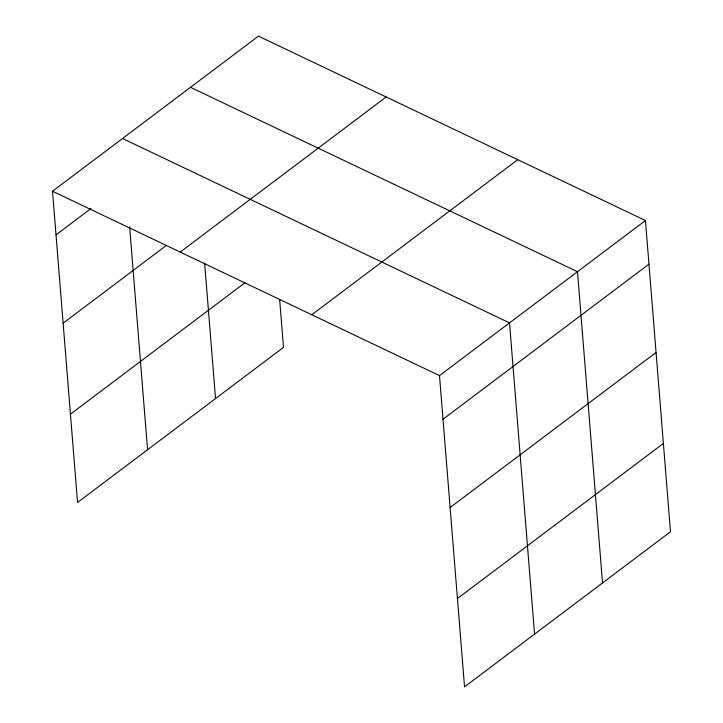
<?xml version="1.0" encoding="UTF-8"?>
<svg xmlns="http://www.w3.org/2000/svg" width="723" height="723" viewBox="0 0 723 723"><rect width="100%" height="100%" fill="white"/><g stroke="black" fill="none" stroke-linecap="round" stroke-linejoin="round"><path stroke-width="1.08" d="M279.638 299.322L283.497 347.392L77.551 502.476L52.508 191.233L258.463 36.15L645.449 220.524L670.492 531.767L464.537 686.85L439.503 375.608L645.449 220.524M56.014 234.858L91.035 208.495M63.127 323.172L166.236 245.531M180.217 252.074L386.163 96.99M70.447 414.162L245.097 282.648M311.794 314.767L517.74 159.684M443.009 419.232L648.956 264.148M450.113 507.546L656.068 352.463M457.433 598.536L663.389 443.452M190.492 87.329L577.487 271.703L602.53 582.946M122.53 138.509L509.525 322.883L534.559 634.125M52.508 191.233L439.503 375.608M204.636 263.073L215.535 398.572M129.643 226.841L147.573 449.742"/></g></svg>
